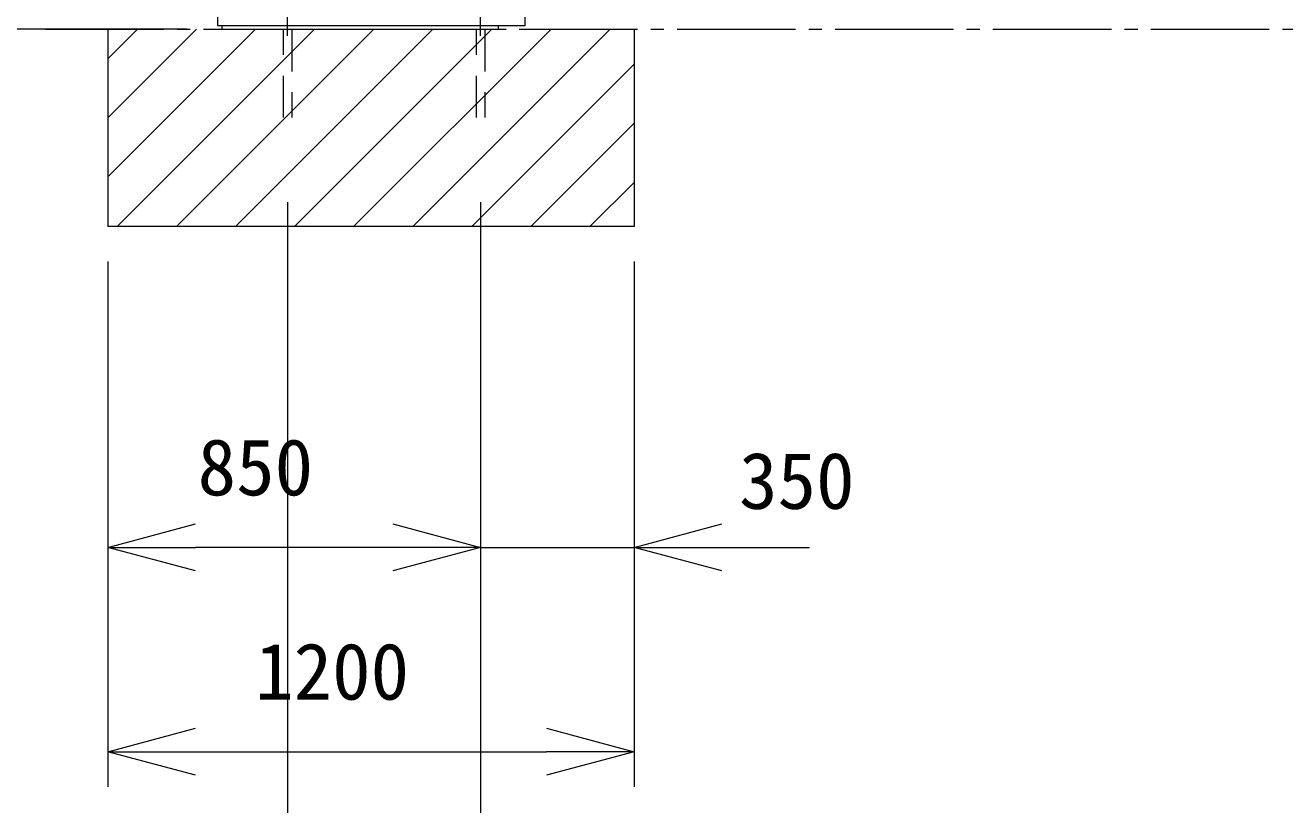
# Model space of a CAD drawing. Units: millimetres, scale not verified. Extents: x -8040 to 8050, y -12949 to 12951.
# Drawn here: x -6302 to -3431, y -6562 to -4784 of the extents above; entities that cross this region are included whole.
import ezdxf
from ezdxf.enums import TextEntityAlignment as Align

# ---------------------------------------------------------------- set-up
doc = ezdxf.new("R2010")
doc.units = ezdxf.units.MM
doc.header["$LTSCALE"] = 30
doc.linetypes.add('CHAIN2', pattern=[12, 9, -1, 1, -1])
doc.linetypes.add('USER2', pattern=[4.7625, 3.175, -1.5875])
for name, color, linetype, lineweight in [('0-2_41 関連破線', 6, 'USER2', 18), ('0-6_05 寸法', 7, 'Continuous', 18), ('0-8_10 当社外形線', 3, 'Continuous', 18), ('0-9_12 当社中心線', 3, 'CHAIN2', 18), ('0-C_21 躯体・土木、中心線', 1, 'CHAIN2', 18), ('0-E_20 躯体・土木、外形線', 1, 'Continuous', 18)]:
    doc.layers.add(name, color=color, linetype=linetype, lineweight=lineweight)
doc.styles.add('ＭＳ ゴシック', font='')
doc.styles.get('ＭＳ ゴシック').set_extended_font_data('MS Gothic')

msp = doc.modelspace()

# ---------------------------------------------------------------- linework, layer by layer
at = {"layer": '0-2_41 関連破線'}
for p, q in [((-5713.63, -4994.67), (-5713.63, -4794.17)), ((-5694.63, -4794.17), (-5694.63, -4994.67)), ((-5273.63, -4994.67), (-5273.63, -4794.17)), ((-5254.63, -4794.17), (-5254.63, -4994.67))]:
    msp.add_line(p, q, dxfattribs=at)
at = {"layer": '0-6_05 寸法'}
for p, q in [((-5934.13, -4793.17), (-7874.13, -4793.17)), ((-5704.13, -5187.7), (-5704.13, -6952.2)), ((-5264.13, -5187.7), (-5264.13, -6952.2)), ((-5264.13, -5187.7), (-5264.13, -6054.95)), ((-5264.13, -5187.7), (-5264.13, -6054.95)), ((-5264.13, -5187.7), (-5264.13, -6952.2)), ((-6114.04, -5323.17), (-6114.04, -6054.95)), ((-6114.04, -5323.17), (-6114.04, -6520.68)), ((-4914.04, -5323.17), (-4914.04, -6054.95)), ((-4914.04, -5323.17), (-4914.04, -6520.68)), ((-6114.04, -5974.95), (-5914.04, -5974.95)), ((-5464.13, -5974.95), (-5914.04, -5974.95)), ((-5464.13, -5974.95), (-5664.13, -5974.95)), ((-5264.13, -5974.95), (-5464.13, -5974.95)), ((-5264.13, -5974.95), (-5464.13, -5974.95)), ((-5264.13, -5974.95), (-4914.04, -5974.95)), ((-4914.04, -5974.95), (-4714.04, -5974.95)), ((-4714.04, -5974.95), (-4514.04, -5974.95)), ((-6114.04, -6440.68), (-5914.04, -6440.68)), ((-5914.04, -6440.68), (-5114.04, -6440.68)), ((-4914.04, -6440.68), (-5114.04, -6440.68))]:
    msp.add_line(p, q, dxfattribs=at)
for points in [[(-5914.04, -6028.54), (-6114.04, -5974.95), (-5914.04, -5921.36)], [(-5464.13, -5921.36), (-5264.13, -5974.95), (-5464.13, -6028.54)], [(-5464.13, -5921.36), (-5264.13, -5974.95), (-5464.13, -6028.54)], [(-4714.04, -6028.54), (-4914.04, -5974.95), (-4714.04, -5921.36)], [(-5914.04, -6494.27), (-6114.04, -6440.68), (-5914.04, -6387.09)], [(-5114.04, -6387.09), (-4914.04, -6440.68), (-5114.04, -6494.27)]]:
    msp.add_lwpolyline(points, dxfattribs=at)
at = {"layer": '0-8_10 当社外形線'}
for p, q in [((-5864.13, -4685.17), (-5864.13, -4785.17)), ((-5162.13, -4785.17), (-5162.13, -4685.17)), ((-5864.13, -4785.17), (-5162.13, -4785.17)), ((-5854.13, -4785.17), (-5854.13, -4793.17)), ((-5854.13, -4793.17), (-5224.13, -4793.17)), ((-5224.13, -4785.17), (-5224.13, -4793.17))]:
    msp.add_line(p, q, dxfattribs=at)
at = {"layer": '0-9_12 当社中心線'}
for p, q in [((-5704.13, -4808.17), (-5704.13, -4762.67)), ((-5264.13, -4808.17), (-5264.13, -4762.67))]:
    msp.add_line(p, q, dxfattribs=at)
at = {"layer": '0-C_21 躯体・土木、中心線'}
msp.add_line((-6256.08, -4793.17), (678.09, -4793.17), dxfattribs=at)
at = {"layer": '0-E_20 躯体・土木、外形線'}
for p, q in [((-6114.04, -4793.17), (-6114.04, -5243.17)), ((-6114.04, -4860.79), (-6046.42, -4793.17)), ((-6114.04, -4995.5), (-5911.71, -4793.17)), ((-6114.04, -5130.2), (-5777.01, -4793.17)), ((-6092.3, -5243.17), (-5642.31, -4793.17)), ((-5957.6, -5243.17), (-5507.6, -4793.17)), ((-5822.9, -5243.17), (-5372.9, -4793.17)), ((-5688.19, -5243.17), (-5238.19, -4793.17)), ((-5553.49, -5243.17), (-5103.49, -4793.17)), ((-5418.79, -5243.17), (-4968.79, -4793.17)), ((-4914.04, -4793.17), (-4914.04, -5243.17)), ((-5284.08, -5243.17), (-4914.04, -4873.13)), ((-5149.38, -5243.17), (-4914.04, -5007.83)), ((-5014.67, -5243.17), (-4914.04, -5142.54)), ((-4914.04, -5243.17), (-6114.04, -5243.17))]:
    msp.add_line(p, q, dxfattribs=at)

# ---------------------------------------------------------------- texts
at = {"layer": '0-6_05 寸法', "style": 'ＭＳ ゴシック'}
for s, p in [('850', (-5909.08, -5894.95)), ('350', (-4674.85, -5925.81)), ('1200', (-5778.04, -6360.68))]:
    msp.add_text(s, height=129, dxfattribs=at).set_placement(p, align=Align.BOTTOM_LEFT)

doc.saveas('drawing.dxf')
